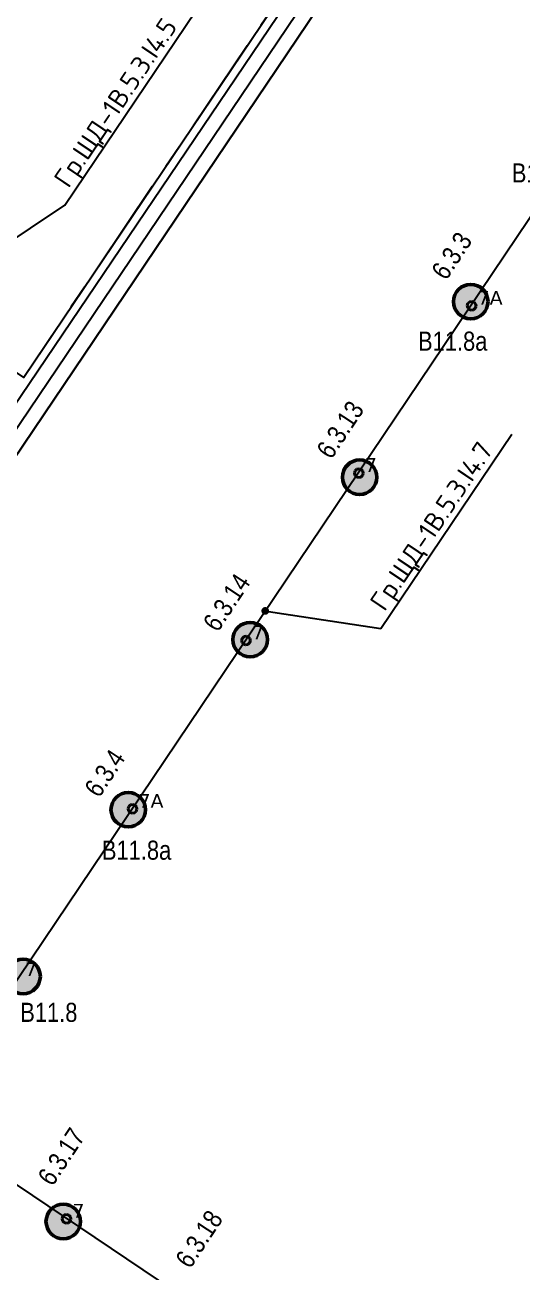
# Model space of a CAD drawing. Header units: millimetres. Extents: x -243740 to 150609, y -473655 to -165121.
# Drawn here: x 93560 to 100069, y -329956 to -313636 of the extents above; entities that cross this region are included whole.
import ezdxf
from ezdxf import colors
from ezdxf.entities.mleader import LeaderData, LeaderLine
from ezdxf.enums import TextEntityAlignment as Align
from ezdxf.math import Vec2, Vec3

# ---------------------------------------------------------------- set-up
doc = ezdxf.new("R2010")
doc.units = ezdxf.units.MM
doc.linetypes.add('Линия сетки', pattern=[22.225, 12.7, -3.175, 3.175, -3.175])
for name, color, linetype in [('_HMI', 6, 'Continuous'), ('_Гр.ЩД-1В.5.3.I4.1', 6, 'Continuous'), ('_Гр.ЩД-1В.5.3.I4.2', 6, 'Continuous'), ('_Гр.ЩД-1В.5.3.I4.4', 6, 'Continuous'), ('_Гр.ЩД-1В.5.3.I4.5', 6, 'Continuous'), ('_Гр.ЩД-1В.5.3.I4.7', 6, 'Continuous')]:
    doc.layers.add(name, color=color, linetype=linetype)
for name, color, linetype, lineweight in [('_освещение_dali', 3, 'Continuous', 50), ('DALLI', 6, 'TRAY', 30), ('DLX_FL2_LUM 5', 5, 'Continuous', 40), ('Аварийное_овещение', 1, 'Continuous', 30), ('Освещение', 5, 'Continuous', 30)]:
    doc.layers.add(name, color=color, linetype=linetype, lineweight=lineweight)
doc.layers.add('DLX_FL1_LUM 9', color=7, linetype='Continuous', lineweight=40, true_color=0xf70808)
doc.styles.add('Arial Narrow_6', font='ARIALN.TTF', dxfattribs={"height": 193.245432})
doc.styles.add('ELine', font='txt.shx')
doc.styles.add('ISOCPEUR', font='isocpeur.ttf')
doc.styles.get("Standard").update_dxf_attribs({"font": 'ARIALN.TTF'})
doc.styles.add('TableTextStyle', font='')
doc.styles.get('TableTextStyle').set_extended_font_data('VERDANA.TTF')
doc.linetypes.add('TRAY', pattern='A,12.119257,["_",ELine,S=4.5,R=90,X=0,Y=-1.555839],0.750382,["_",ELine,S=4.5,R=0,X=0,Y=-0.805849],1.314849,["_",ELine,S=4.5,R=0,X=0,Y=-0.805849],2.250029,["_",ELine,S=4.5,R=90,X=0,Y=-1.555839],13.565483', length=30)
doc.linetypes.add('Truba', pattern='A,3e-05,[4,MSH_7,S=1,R=0,X=0,Y=0],-3.022072', length=3.022102)

# ---------------------------------------------------------------- blocks, each defined once
blk = doc.blocks.new('A$C0249faeb')
at = {"layer": 'DALLI', "color": 0, "linetype": 'Линия сетки', "lineweight": -3, "ltscale": 100}
blk.add_lwpolyline([(-32903, -22743), (-49501, -47350), (-75483, -29824), (-58886, -5217)], close=True, dxfattribs=at)
blk = doc.blocks.new('A$Caabd1818')
at = {"layer": 'DLX_FL1_LUM 9'}
for points in [[(95381, 80214, -2997), (95391, 80243, -2997)], [(95391, 80243, -2997), (95381, 80214, -2997)], [(95391, 80243, -2997), (95381, 80214, -2997)], [(95381, 80214, -2997), (95391, 80243, -2997)], [(95387, 80185, -2997), (95381, 80214, -2997)], [(95381, 80214, -2997), (95381, 80214, -2997)], [(95381, 80214, -2997), (95387, 80185, -2997)], [(95381, 80214, -2997), (95381, 80214, -2997)], [(95381, 80214, -2997), (95387, 80185, -2997)], [(95387, 80185, -2997), (95381, 80214, -2997)], [(95406, 80163, -2997), (95387, 80185, -2997)], [(95387, 80185, -2997), (95387, 80185, -2997)], [(95387, 80185, -2997), (95406, 80163, -2997)], [(95387, 80185, -2997), (95387, 80185, -2997)], [(95387, 80185, -2997), (95406, 80163, -2997)], [(95406, 80163, -2997), (95387, 80185, -2997)], [(95391, 80243, -2997), (95413, 80262, -2997)], [(95413, 80262, -2997), (95391, 80243, -2997)], [(95413, 80262, -2997), (95391, 80243, -2997)], [(95391, 80243, -2997), (95413, 80262, -2997)], [(95391, 80243, -2997), (95391, 80243, -2997)], [(95391, 80243, -2997), (95391, 80243, -2997)], [(95434, 80153, -2997), (95406, 80163, -2997)], [(95406, 80163, -2997), (95406, 80163, -2997)], [(95406, 80163, -2997), (95434, 80153, -2997)], [(95406, 80163, -2997), (95406, 80163, -2997)], [(95406, 80163, -2997), (95434, 80153, -2997)], [(95434, 80153, -2997), (95406, 80163, -2997)], [(95413, 80262, -2997), (95442, 80268, -2997)], [(95442, 80268, -2997), (95413, 80262, -2997)], [(95442, 80268, -2997), (95413, 80262, -2997)], [(95413, 80262, -2997), (95442, 80268, -2997)], [(95413, 80262, -2997), (95413, 80262, -2997)], [(95413, 80262, -2997), (95413, 80262, -2997)], [(95463, 80159, -2997), (95434, 80153, -2997)], [(95434, 80153, -2997), (95463, 80159, -2997)], [(95434, 80153, -2997), (95463, 80159, -2997)], [(95463, 80159, -2997), (95434, 80153, -2997)], [(95434, 80153, -2997), (95434, 80153, -2997)], [(95434, 80153, -2997), (95434, 80153, -2997)], [(95442, 80268, -2997), (95442, 80268, -2997)], [(95442, 80268, -2997), (95470, 80258, -2997)], [(95470, 80258, -2997), (95442, 80268, -2997)], [(95442, 80268, -2997), (95442, 80268, -2997)], [(95470, 80258, -2997), (95442, 80268, -2997)], [(95442, 80268, -2997), (95470, 80258, -2997)], [(95486, 80178, -2997), (95463, 80159, -2997)], [(95463, 80159, -2997), (95486, 80178, -2997)], [(95463, 80159, -2997), (95486, 80178, -2997)], [(95486, 80178, -2997), (95463, 80159, -2997)], [(95463, 80159, -2997), (95463, 80159, -2997)], [(95463, 80159, -2997), (95463, 80159, -2997)], [(95470, 80258, -2997), (95470, 80258, -2997)], [(95470, 80258, -2997), (95490, 80236, -2997)], [(95490, 80236, -2997), (95470, 80258, -2997)], [(95470, 80258, -2997), (95470, 80258, -2997)], [(95490, 80236, -2997), (95470, 80258, -2997)], [(95470, 80258, -2997), (95490, 80236, -2997)], [(95496, 80206, -2997), (95486, 80178, -2997)], [(95486, 80178, -2997), (95496, 80206, -2997)], [(95486, 80178, -2997), (95496, 80206, -2997)], [(95496, 80206, -2997), (95486, 80178, -2997)], [(95486, 80178, -2997), (95486, 80178, -2997)], [(95486, 80178, -2997), (95486, 80178, -2997)], [(95490, 80236, -2997), (95490, 80236, -2997)], [(95490, 80236, -2997), (95496, 80206, -2997)], [(95496, 80206, -2997), (95490, 80236, -2997)], [(95490, 80236, -2997), (95490, 80236, -2997)], [(95496, 80206, -2997), (95490, 80236, -2997)], [(95490, 80236, -2997), (95496, 80206, -2997)], [(95496, 80206, -2997), (95496, 80206, -2997)], [(95496, 80206, -2997), (95496, 80206, -2997)], [(90941, 73632, -2997), (90950, 73660, -2997)], [(90950, 73660, -2997), (90941, 73632, -2997)], [(90950, 73660, -2997), (90941, 73632, -2997)], [(90941, 73632, -2997), (90950, 73660, -2997)], [(90946, 73602, -2997), (90941, 73632, -2997)], [(90941, 73632, -2997), (90941, 73632, -2997)], [(90941, 73632, -2997), (90946, 73602, -2997)], [(90941, 73632, -2997), (90941, 73632, -2997)], [(90941, 73632, -2997), (90946, 73602, -2997)], [(90946, 73602, -2997), (90941, 73632, -2997)], [(90966, 73580, -2997), (90946, 73602, -2997)], [(90946, 73602, -2997), (90946, 73602, -2997)], [(90946, 73602, -2997), (90966, 73580, -2997)], [(90946, 73602, -2997), (90946, 73602, -2997)], [(90946, 73602, -2997), (90966, 73580, -2997)], [(90966, 73580, -2997), (90946, 73602, -2997)], [(90950, 73660, -2997), (90973, 73679, -2997)], [(90973, 73679, -2997), (90950, 73660, -2997)], [(90973, 73679, -2997), (90950, 73660, -2997)], [(90950, 73660, -2997), (90973, 73679, -2997)], [(90950, 73660, -2997), (90950, 73660, -2997)], [(90950, 73660, -2997), (90950, 73660, -2997)], [(90973, 73679, -2997), (91002, 73685, -2997)], [(91002, 73685, -2997), (90973, 73679, -2997)], [(91002, 73685, -2997), (90973, 73679, -2997)], [(90973, 73679, -2997), (91002, 73685, -2997)], [(90973, 73679, -2997), (90973, 73679, -2997)], [(90973, 73679, -2997), (90973, 73679, -2997)], [(91002, 73685, -2997), (91002, 73685, -2997)], [(91002, 73685, -2997), (91030, 73675, -2997)], [(91030, 73675, -2997), (91002, 73685, -2997)], [(91002, 73685, -2997), (91002, 73685, -2997)], [(91030, 73675, -2997), (91002, 73685, -2997)], [(91002, 73685, -2997), (91030, 73675, -2997)], [(91030, 73675, -2997), (91030, 73675, -2997)], [(91030, 73675, -2997), (91050, 73653, -2997)], [(91050, 73653, -2997), (91030, 73675, -2997)], [(91030, 73675, -2997), (91030, 73675, -2997)], [(91050, 73653, -2997), (91030, 73675, -2997)], [(91030, 73675, -2997), (91050, 73653, -2997)], [(91055, 73624, -2997), (91046, 73595, -2997)], [(91046, 73595, -2997), (91055, 73624, -2997)], [(91046, 73595, -2997), (91055, 73624, -2997)], [(91055, 73624, -2997), (91046, 73595, -2997)], [(91050, 73653, -2997), (91050, 73653, -2997)], [(91050, 73653, -2997), (91055, 73624, -2997)], [(91055, 73624, -2997), (91050, 73653, -2997)], [(91050, 73653, -2997), (91050, 73653, -2997)], [(91055, 73624, -2997), (91050, 73653, -2997)], [(91050, 73653, -2997), (91055, 73624, -2997)], [(91055, 73624, -2997), (91055, 73624, -2997)], [(91055, 73624, -2997), (91055, 73624, -2997)], [(90994, 73570, -2997), (90966, 73580, -2997)], [(90966, 73580, -2997), (90966, 73580, -2997)], [(90966, 73580, -2997), (90994, 73570, -2997)], [(90966, 73580, -2997), (90966, 73580, -2997)], [(90966, 73580, -2997), (90994, 73570, -2997)], [(90994, 73570, -2997), (90966, 73580, -2997)], [(91023, 73576, -2997), (90994, 73570, -2997)], [(90994, 73570, -2997), (91023, 73576, -2997)], [(90994, 73570, -2997), (91023, 73576, -2997)], [(91023, 73576, -2997), (90994, 73570, -2997)], [(90994, 73570, -2997), (90994, 73570, -2997)], [(90994, 73570, -2997), (90994, 73570, -2997)], [(91046, 73595, -2997), (91023, 73576, -2997)], [(91023, 73576, -2997), (91046, 73595, -2997)], [(91023, 73576, -2997), (91046, 73595, -2997)], [(91046, 73595, -2997), (91023, 73576, -2997)], [(91023, 73576, -2997), (91023, 73576, -2997)], [(91023, 73576, -2997), (91023, 73576, -2997)], [(91046, 73595, -2997), (91046, 73595, -2997)], [(91046, 73595, -2997), (91046, 73595, -2997)]]:
    blk.add_polyline3d(points, dxfattribs=at)
at = {"layer": 'DLX_FL2_LUM 5'}
for points in [[(93904, 78025, -2997), (93914, 78053, -2997)], [(93914, 78053, -2997), (93904, 78025, -2997)], [(93914, 78053, -2997), (93904, 78025, -2997)], [(93904, 78025, -2997), (93914, 78053, -2997)], [(93910, 77996, -2997), (93904, 78025, -2997)], [(93904, 78025, -2997), (93904, 78025, -2997)], [(93904, 78025, -2997), (93910, 77996, -2997)], [(93904, 78025, -2997), (93904, 78025, -2997)], [(93904, 78025, -2997), (93910, 77996, -2997)], [(93910, 77996, -2997), (93904, 78025, -2997)], [(93914, 78053, -2997), (93936, 78072, -2997)], [(93936, 78072, -2997), (93914, 78053, -2997)], [(93936, 78072, -2997), (93914, 78053, -2997)], [(93914, 78053, -2997), (93936, 78072, -2997)], [(93914, 78053, -2997), (93914, 78053, -2997)], [(93914, 78053, -2997), (93914, 78053, -2997)], [(93936, 78072, -2997), (93965, 78078, -2997)], [(93965, 78078, -2997), (93936, 78072, -2997)], [(93965, 78078, -2997), (93936, 78072, -2997)], [(93936, 78072, -2997), (93965, 78078, -2997)], [(93936, 78072, -2997), (93936, 78072, -2997)], [(93936, 78072, -2997), (93936, 78072, -2997)], [(93965, 78078, -2997), (93965, 78078, -2997)], [(93965, 78078, -2997), (93993, 78068, -2997)], [(93993, 78068, -2997), (93965, 78078, -2997)], [(93965, 78078, -2997), (93965, 78078, -2997)], [(93993, 78068, -2997), (93965, 78078, -2997)], [(93965, 78078, -2997), (93993, 78068, -2997)], [(93993, 78068, -2997), (93993, 78068, -2997)], [(93993, 78068, -2997), (94013, 78046, -2997)], [(94013, 78046, -2997), (93993, 78068, -2997)], [(93993, 78068, -2997), (93993, 78068, -2997)], [(94013, 78046, -2997), (93993, 78068, -2997)], [(93993, 78068, -2997), (94013, 78046, -2997)], [(94019, 78017, -2997), (94009, 77989, -2997)], [(94009, 77989, -2997), (94019, 78017, -2997)], [(94009, 77989, -2997), (94019, 78017, -2997)], [(94019, 78017, -2997), (94009, 77989, -2997)], [(94013, 78046, -2997), (94013, 78046, -2997)], [(94013, 78046, -2997), (94019, 78017, -2997)], [(94019, 78017, -2997), (94013, 78046, -2997)], [(94013, 78046, -2997), (94013, 78046, -2997)], [(94019, 78017, -2997), (94013, 78046, -2997)], [(94013, 78046, -2997), (94019, 78017, -2997)], [(94019, 78017, -2997), (94019, 78017, -2997)], [(94019, 78017, -2997), (94019, 78017, -2997)], [(93929, 77973, -2997), (93910, 77996, -2997)], [(93910, 77996, -2997), (93910, 77996, -2997)], [(93910, 77996, -2997), (93929, 77973, -2997)], [(93910, 77996, -2997), (93910, 77996, -2997)], [(93910, 77996, -2997), (93929, 77973, -2997)], [(93929, 77973, -2997), (93910, 77996, -2997)], [(93957, 77963, -2997), (93929, 77973, -2997)], [(93929, 77973, -2997), (93929, 77973, -2997)], [(93929, 77973, -2997), (93957, 77963, -2997)], [(93929, 77973, -2997), (93929, 77973, -2997)], [(93929, 77973, -2997), (93957, 77963, -2997)], [(93957, 77963, -2997), (93929, 77973, -2997)], [(93986, 77969, -2997), (93957, 77963, -2997)], [(93957, 77963, -2997), (93986, 77969, -2997)], [(93957, 77963, -2997), (93986, 77969, -2997)], [(93986, 77969, -2997), (93957, 77963, -2997)], [(93957, 77963, -2997), (93957, 77963, -2997)], [(93957, 77963, -2997), (93957, 77963, -2997)], [(94009, 77989, -2997), (93986, 77969, -2997)], [(93986, 77969, -2997), (94009, 77989, -2997)], [(93986, 77969, -2997), (94009, 77989, -2997)], [(94009, 77989, -2997), (93986, 77969, -2997)], [(93986, 77969, -2997), (93986, 77969, -2997)], [(93986, 77969, -2997), (93986, 77969, -2997)], [(94009, 77989, -2997), (94009, 77989, -2997)], [(94009, 77989, -2997), (94009, 77989, -2997)], [(92459, 75883, -2997), (92488, 75888, -2997)], [(92488, 75888, -2997), (92459, 75883, -2997)], [(92488, 75888, -2997), (92459, 75883, -2997)], [(92459, 75883, -2997), (92488, 75888, -2997)], [(92488, 75888, -2997), (92488, 75888, -2997)], [(92488, 75888, -2997), (92516, 75879, -2997)], [(92516, 75879, -2997), (92488, 75888, -2997)], [(92488, 75888, -2997), (92488, 75888, -2997)], [(92516, 75879, -2997), (92488, 75888, -2997)], [(92488, 75888, -2997), (92516, 75879, -2997)], [(92427, 75835, -2997), (92437, 75863, -2997)], [(92437, 75863, -2997), (92427, 75835, -2997)], [(92437, 75863, -2997), (92427, 75835, -2997)], [(92427, 75835, -2997), (92437, 75863, -2997)], [(92433, 75806, -2997), (92427, 75835, -2997)], [(92427, 75835, -2997), (92427, 75835, -2997)], [(92427, 75835, -2997), (92433, 75806, -2997)], [(92427, 75835, -2997), (92427, 75835, -2997)], [(92427, 75835, -2997), (92433, 75806, -2997)], [(92433, 75806, -2997), (92427, 75835, -2997)], [(92452, 75783, -2997), (92433, 75806, -2997)], [(92433, 75806, -2997), (92433, 75806, -2997)], [(92433, 75806, -2997), (92452, 75783, -2997)], [(92433, 75806, -2997), (92433, 75806, -2997)], [(92433, 75806, -2997), (92452, 75783, -2997)], [(92452, 75783, -2997), (92433, 75806, -2997)], [(92437, 75863, -2997), (92459, 75883, -2997)], [(92459, 75883, -2997), (92437, 75863, -2997)], [(92459, 75883, -2997), (92437, 75863, -2997)], [(92437, 75863, -2997), (92459, 75883, -2997)], [(92437, 75863, -2997), (92437, 75863, -2997)], [(92437, 75863, -2997), (92437, 75863, -2997)], [(92480, 75774, -2997), (92452, 75783, -2997)], [(92452, 75783, -2997), (92452, 75783, -2997)], [(92452, 75783, -2997), (92480, 75774, -2997)], [(92452, 75783, -2997), (92452, 75783, -2997)], [(92452, 75783, -2997), (92480, 75774, -2997)], [(92480, 75774, -2997), (92452, 75783, -2997)], [(92459, 75883, -2997), (92459, 75883, -2997)], [(92459, 75883, -2997), (92459, 75883, -2997)], [(92509, 75779, -2997), (92480, 75774, -2997)], [(92480, 75774, -2997), (92509, 75779, -2997)], [(92480, 75774, -2997), (92509, 75779, -2997)], [(92509, 75779, -2997), (92480, 75774, -2997)], [(92480, 75774, -2997), (92480, 75774, -2997)], [(92480, 75774, -2997), (92480, 75774, -2997)], [(92532, 75799, -2997), (92509, 75779, -2997)], [(92509, 75779, -2997), (92532, 75799, -2997)], [(92509, 75779, -2997), (92532, 75799, -2997)], [(92532, 75799, -2997), (92509, 75779, -2997)], [(92509, 75779, -2997), (92509, 75779, -2997)], [(92509, 75779, -2997), (92509, 75779, -2997)], [(92516, 75879, -2997), (92516, 75879, -2997)], [(92516, 75879, -2997), (92536, 75856, -2997)], [(92536, 75856, -2997), (92516, 75879, -2997)], [(92516, 75879, -2997), (92516, 75879, -2997)], [(92536, 75856, -2997), (92516, 75879, -2997)], [(92516, 75879, -2997), (92536, 75856, -2997)], [(92542, 75827, -2997), (92532, 75799, -2997)], [(92532, 75799, -2997), (92542, 75827, -2997)], [(92532, 75799, -2997), (92542, 75827, -2997)], [(92542, 75827, -2997), (92532, 75799, -2997)], [(92532, 75799, -2997), (92532, 75799, -2997)], [(92532, 75799, -2997), (92532, 75799, -2997)], [(92536, 75856, -2997), (92536, 75856, -2997)], [(92536, 75856, -2997), (92542, 75827, -2997)], [(92542, 75827, -2997), (92536, 75856, -2997)], [(92536, 75856, -2997), (92536, 75856, -2997)], [(92542, 75827, -2997), (92536, 75856, -2997)], [(92536, 75856, -2997), (92542, 75827, -2997)], [(92542, 75827, -2997), (92542, 75827, -2997)], [(92542, 75827, -2997), (92542, 75827, -2997)], [(90077, 68268, -2997), (90086, 68296, -2997)], [(90086, 68296, -2997), (90077, 68268, -2997)], [(90086, 68296, -2997), (90077, 68268, -2997)], [(90077, 68268, -2997), (90086, 68296, -2997)], [(90082, 68238, -2997), (90077, 68268, -2997)], [(90077, 68268, -2997), (90077, 68268, -2997)], [(90077, 68268, -2997), (90082, 68238, -2997)], [(90077, 68268, -2997), (90077, 68268, -2997)], [(90077, 68268, -2997), (90082, 68238, -2997)], [(90082, 68238, -2997), (90077, 68268, -2997)], [(90102, 68216, -2997), (90082, 68238, -2997)], [(90082, 68238, -2997), (90082, 68238, -2997)], [(90082, 68238, -2997), (90102, 68216, -2997)], [(90082, 68238, -2997), (90082, 68238, -2997)], [(90082, 68238, -2997), (90102, 68216, -2997)], [(90102, 68216, -2997), (90082, 68238, -2997)], [(90086, 68296, -2997), (90109, 68315, -2997)], [(90109, 68315, -2997), (90086, 68296, -2997)], [(90109, 68315, -2997), (90086, 68296, -2997)], [(90086, 68296, -2997), (90109, 68315, -2997)], [(90086, 68296, -2997), (90086, 68296, -2997)], [(90086, 68296, -2997), (90086, 68296, -2997)], [(90130, 68206, -2997), (90102, 68216, -2997)], [(90102, 68216, -2997), (90102, 68216, -2997)], [(90102, 68216, -2997), (90130, 68206, -2997)], [(90102, 68216, -2997), (90102, 68216, -2997)], [(90102, 68216, -2997), (90130, 68206, -2997)], [(90130, 68206, -2997), (90102, 68216, -2997)], [(90109, 68315, -2997), (90138, 68321, -2997)], [(90138, 68321, -2997), (90109, 68315, -2997)], [(90138, 68321, -2997), (90109, 68315, -2997)], [(90109, 68315, -2997), (90138, 68321, -2997)], [(90109, 68315, -2997), (90109, 68315, -2997)], [(90109, 68315, -2997), (90109, 68315, -2997)], [(90138, 68321, -2997), (90138, 68321, -2997)], [(90138, 68321, -2997), (90166, 68311, -2997)], [(90166, 68311, -2997), (90138, 68321, -2997)], [(90138, 68321, -2997), (90138, 68321, -2997)], [(90166, 68311, -2997), (90138, 68321, -2997)], [(90138, 68321, -2997), (90166, 68311, -2997)], [(90182, 68232, -2997), (90159, 68212, -2997)], [(90159, 68212, -2997), (90182, 68232, -2997)], [(90159, 68212, -2997), (90182, 68232, -2997)], [(90182, 68232, -2997), (90159, 68212, -2997)], [(90166, 68311, -2997), (90166, 68311, -2997)], [(90166, 68311, -2997), (90186, 68289, -2997)], [(90186, 68289, -2997), (90166, 68311, -2997)], [(90166, 68311, -2997), (90166, 68311, -2997)], [(90186, 68289, -2997), (90166, 68311, -2997)], [(90166, 68311, -2997), (90186, 68289, -2997)], [(90191, 68260, -2997), (90182, 68232, -2997)], [(90182, 68232, -2997), (90191, 68260, -2997)], [(90182, 68232, -2997), (90191, 68260, -2997)], [(90191, 68260, -2997), (90182, 68232, -2997)], [(90182, 68232, -2997), (90182, 68232, -2997)], [(90182, 68232, -2997), (90182, 68232, -2997)], [(90186, 68289, -2997), (90186, 68289, -2997)], [(90186, 68289, -2997), (90191, 68260, -2997)], [(90191, 68260, -2997), (90186, 68289, -2997)], [(90186, 68289, -2997), (90186, 68289, -2997)], [(90191, 68260, -2997), (90186, 68289, -2997)], [(90186, 68289, -2997), (90191, 68260, -2997)], [(90191, 68260, -2997), (90191, 68260, -2997)], [(90191, 68260, -2997), (90191, 68260, -2997)], [(90159, 68212, -2997), (90130, 68206, -2997)], [(90130, 68206, -2997), (90159, 68212, -2997)], [(90130, 68206, -2997), (90159, 68212, -2997)], [(90159, 68212, -2997), (90130, 68206, -2997)], [(90130, 68206, -2997), (90130, 68206, -2997)], [(90130, 68206, -2997), (90130, 68206, -2997)], [(90159, 68212, -2997), (90159, 68212, -2997)], [(90159, 68212, -2997), (90159, 68212, -2997)]]:
    blk.add_polyline3d(points, dxfattribs=at)
at = {"layer": 'Аварийное_овещение', "lineweight": 40, "style": 'Arial Narrow_6'}
for p in [(94737, 79623), (90598, 72962)]:
    blk.add_text('В11.8а', height=250, dxfattribs=at).set_placement(p)
at = {"layer": 'Освещение', "lineweight": 40, "style": 'Arial Narrow_6'}
for p in [(95965, 81824), (89529, 70840)]:
    blk.add_text('В11.8', height=250, dxfattribs=at).set_placement(p)
blk = doc.blocks.new('_Dot')
at = {"color": 0, "linetype": 'ByBlock', "lineweight": -2}
blk.add_line((-0.5, 0), (-1, 0), dxfattribs=at)
at = {"color": 0, "linetype": 'ByBlock', "const_width": 0.5}
blk.add_lwpolyline([(-0.25, 0, 1), (0.25, 0, 1)], format="xyb", close=True, dxfattribs=at)
blk = doc.blocks.new('A$Cab2378fa')
at = {"lineweight": 25}
h = blk.add_hatch(color=0, dxfattribs=at)
h.paths.add_polyline_path([(162, -157, 0.442338), (148, 178), (0, 0)])
h.paths.add_polyline_path([(-142, -170), (0, 0), (-163, 158, 0.430096)])
at = {"lineweight": 25, "true_color": 0xfff5f5}
h = blk.add_hatch(color=7, dxfattribs=at)
h.dxf.hatch_style = 1
h.paths.add_polyline_path([(0, 0), (-142, -170, 0.174923), (3, -222, 0.197808), (162, -157)])
h.paths.add_polyline_path([(-163, 158), (0, 0), (148, 178, 0.175398), (3, 230, 0.209014)])
blk.add_circle((3, 4), 226)

msp = doc.modelspace()

# ---------------------------------------------------------------- linework, layer by layer
at = {"layer": '_HMI', "ltscale": 100}
msp.add_lwpolyline([(86493, -330560), (86044, -330240), (90622, -323453), (90613, -323466), (104301, -303173), (110456, -307324)], dxfattribs=at)
at = {"layer": '_Гр.ЩД-1В.5.3.I4.1', "ltscale": 100}
msp.add_lwpolyline([(110536, -307227), (104220, -302967), (92894, -319736), (63625, -300232), (47676, -323876), (41395, -319639), (54986, -299489), (48494, -295110), (34902, -315260), (28255, -310777), (41847, -290627), (35321, -286225), (21729, -306375)], dxfattribs=at)
at = {"layer": '_Гр.ЩД-1В.5.3.I4.2', "ltscale": 100}
msp.add_lwpolyline([(110553, -307179), (104099, -302825), (93081, -319123), (64061, -299585), (79386, -276865), (73104, -272628), (59516, -292774), (53023, -288395), (66612, -268249), (59965, -263766), (46376, -283912), (39850, -279510), (53439, -259364)], dxfattribs=at)
at = {"layer": '_Гр.ЩД-1В.5.3.I4.4', "ltscale": 100}
msp.add_lwpolyline([(110456, -307324), (104301, -303173), (90613, -323466), (87825, -321585), (74209, -341773), (67646, -337346), (81237, -317196), (74675, -312769), (61083, -332920), (54520, -328493), (68112, -308343)], dxfattribs=at)
at = {"layer": '_Гр.ЩД-1В.5.3.I4.5', "ltscale": 100}
msp.add_lwpolyline([(110609, -307096), (104050, -302672), (93545, -318248), (91123, -316614), (105918, -294762), (99355, -290335), (85767, -310481), (79204, -306054), (92792, -285908), (86230, -281482), (72641, -301627)], dxfattribs=at)
at = {"layer": '_Гр.ЩД-1В.5.3.I4.7', "ltscale": 100}
msp.add_lwpolyline([(110621, -307526), (105578, -315003), (102383, -312871), (92210, -327982), (99838, -333115), (98756, -334717), (91140, -329573), (90069, -331157), (97694, -336298), (97170, -337088), (89162, -331687), (79471, -345952)], dxfattribs=at)

# ---------------------------------------------------------------- block references
at = {"layer": '_освещение_dali', "color": 1, "ltscale": 100}
for p in [(99394, -317261, -2997), (94910, -323909, -2997)]:
    msp.add_blockref('A$Cab2378fa', p, dxfattribs=at)
at = {"layer": '_освещение_dali', "color": 5, "ltscale": 100}
for p in [(97939, -319559, -2997), (96506, -321684, -2997), (93533, -326091, -2997), (94059, -329298, -2997)]:
    msp.add_blockref('A$Cab2378fa', p, dxfattribs=at)
at = {"layer": 'Defpoints', "color": 3, "ltscale": 100}
msp.add_blockref('A$C0249faeb', (143045, -270898), dxfattribs=at)
at = {"layer": 'Defpoints', "linetype": 'Truba', "ltscale": 100}
msp.add_blockref('A$Caabd1818', (3970, -397522), dxfattribs=at)

# ---------------------------------------------------------------- texts
at = {"layer": '_Гр.ЩД-1В.5.3.I4.7', "ltscale": 100}
for s, p in [('6.3.3', (99314, -316766)), ('6.3.13', (97854, -319042)), ('6.3.14', (96367, -321303)), ('6.3.4', (94771, -323537)), ('6.3.17', (94203, -328555)), ('6.3.18', (96006, -329633))]:
    msp.add_text(s, height=250, rotation=56.5225, dxfattribs=at).set_placement(p, align=Align.BOTTOM_CENTER)
at = {"layer": '_освещение_dali', "color": 231, "true_color": 0xf99fb5, "style": 'TableTextStyle'}
for s, p in [('7А', (99488, -317296, -2997)), ('7', (98011, -319485, -2997)), ('7', (96534, -321675, -2997)), ('7А', (95048, -323879, -2997)), ('7', (93561, -326082, -2997)), ('7', (94183, -329243, -2997))]:
    msp.add_text(s, height=180, dxfattribs=at).set_placement(p)

# ---------------------------------------------------------------- leaders
at = {"layer": '_Гр.ЩД-1В.5.3.I4.5', "ltscale": 100}
ml = msp.add_multileader_mtext('Standard', dxfattribs=at)
ml.set_content('Гр.ЩД-1В.5.3.I4.5', color=256, style='ISOCPEUR')
ml.set_leader_properties()
ml.set_arrow_properties(name='DOT')
ml.build(insert=Vec2(0, 0))
ml.multileader.update_dxf_attribs({"has_dogleg": 0, "text_left_attachment_type": 6, "text_right_attachment_type": 6, "arrow_head_size": 100})
ctx = ml.context
ctx.base_point, ctx.char_height, ctx.arrow_head_size, ctx.landing_gap_size, ctx.plane_origin, ctx.plane_x_axis, ctx.plane_y_axis = Vec3(94081, -315995), 250, 100, 200, Vec3(35375, -174539), Vec3(0.559193, 0.829038), Vec3(-0.829038, 0.559193)
ctx.left_attachment, ctx.right_attachment = 6, 6
notes = []
notes.append((ctx, [(0, (1, 1, 0), (94077, -316001), (0.559193, 0.829038), 8, [(1, [(92132, -317295)], 0, [])])]))
ctx.mtext.insert, ctx.mtext.text_direction, ctx.mtext.rotation, ctx.mtext.flow_direction = Vec3(93924, -315647), Vec3(0.559193, 0.829038), 0.977384, 5
at = {"layer": '_Гр.ЩД-1В.5.3.I4.7', "ltscale": 100}
ml = msp.add_multileader_mtext('Standard', dxfattribs=at)
ml.set_content('Гр.ЩД-1В.5.3.I4.7', color=256, style='ISOCPEUR')
ml.set_leader_properties()
ml.set_arrow_properties(name='DOT')
ml.build(insert=Vec2(0, 0))
ml.multileader.update_dxf_attribs({"has_dogleg": 0, "text_left_attachment_type": 6, "text_right_attachment_type": 6, "arrow_head_size": 100})
ctx = ml.context
ctx.base_point, ctx.char_height, ctx.arrow_head_size, ctx.landing_gap_size, ctx.plane_origin, ctx.plane_x_axis, ctx.plane_y_axis = Vec3(98219, -321533), 250, 100, 200, Vec3(39512, -180078), Vec3(0.559193, 0.829038), Vec3(-0.829038, 0.559193)
ctx.left_attachment, ctx.right_attachment = 6, 6
notes.append((ctx, [(0, (1, 1, 0), (98214, -321540), (0.559193, 0.829038), 8, [(1, [(96706, -321304)], 0, [])])]))
ctx.mtext.insert, ctx.mtext.text_direction, ctx.mtext.rotation, ctx.mtext.flow_direction = Vec3(98061, -321185), Vec3(0.559193, 0.829038), 0.977384, 5
for ctx, leaders in notes:
    for number, flags, end, landing, length, lines in leaders:
        leader = LeaderData()
        leader.index, (leader.has_last_leader_line, leader.has_dogleg_vector, leader.attachment_direction) = number, flags
        leader.last_leader_point, leader.dogleg_vector, leader.dogleg_length = Vec3(end), Vec3(landing), length
        for number, points, colour, breaks in lines:
            line = LeaderLine()
            line.index, line.vertices, line.color, line.breaks = number, Vec3.list(points), colors.encode_raw_color(colour), breaks
            leader.lines.append(line)
        ctx.leaders.append(leader)

doc.saveas('drawing.dxf')
